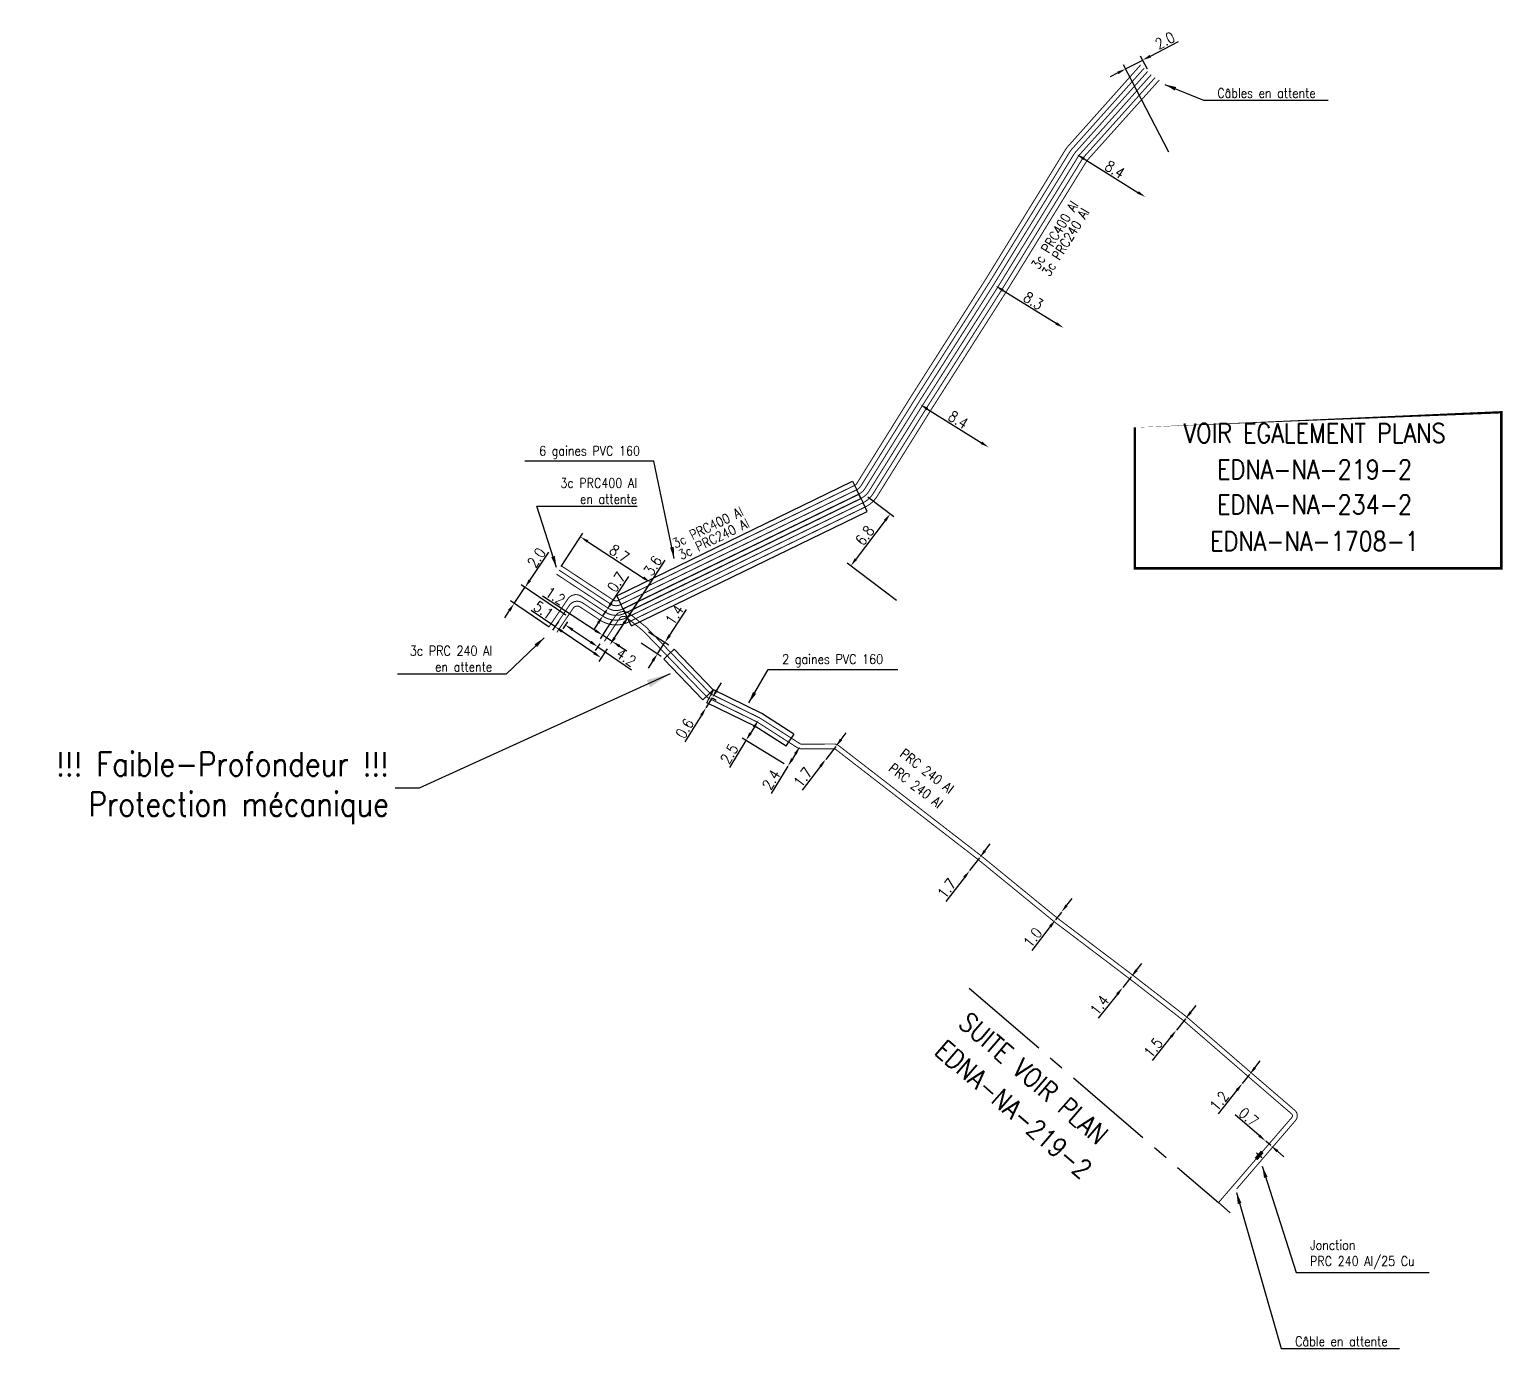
# Model space of a CAD drawing. Header units: millimetres. Extents: x 184513 to 185000, y 128010 to 129000.
# Drawn here: x 184676.5 to 184829.7, y 128564.2 to 128701.4 of the extents above; entities that cross this region are included whole.
import ezdxf
from ezdxf.enums import TextEntityAlignment as Align

# ---------------------------------------------------------------- set-up
doc = ezdxf.new("R2010")
doc.units = ezdxf.units.MM
doc.header["$PDMODE"] = 34
doc.linetypes.add('CENTER2', pattern=[28.575000000000003, 19.05, -3.175, 3.175, -3.175])
doc.layers.get('0').update_dxf_attribs({"linetype": 'CONTINUOUS'})
doc.layers.get('DEFPOINTS').update_dxf_attribs({"linetype": 'CONTINUOUS'})
for name, color, linetype in [('M_120', 5, 'M_ST_13'), ('M_300', 7, 'CONTINUOUS'), ('M_400', 7, 'CONTINUOUS'), ('M_420', 7, 'CONTINUOUS'), ('M_930', 7, 'CONTINUOUS')]:
    doc.layers.add(name, color=color, linetype=linetype)
doc.styles.get("Standard").update_dxf_attribs({"font": 'romans.shx', "width": 0.85})
doc.linetypes.add('M_ST_13', pattern='A,5,-0.3,["oo",Standard,S=1.5,R=0,X=0,Y=-0.5],-3', length=8.3)
doc.dimstyles.get("Standard").update_dxf_attribs({"dimtxt": 1.5, "dimasz": 1.2, "dimexe": 0.625, "dimexo": 0.625, "dimgap": 0.25, "dimtad": 1, "dimdec": 1, "dimzin": 0, "dimdsep": 46, "dimtxsty": 'Standard', "dimcen": -0.5, "dimadec": 0, "dimazin": 0, "dimtfac": 1, "dimtdec": 1, "dimtmove": 0, "dimatfit": 3, "dimfxl": 0, "dimtolj": 1, "dimtzin": 0, "dimarcsym": 0})

# ---------------------------------------------------------------- blocks, each defined once
blk = doc.blocks.new('*D94')
at = {"layer": 'DEFPOINTS', "color": 0, "linetype": 'Continuous', "transparency": 16777216}
for p in [(184805.1187001866, 128585.776151054), (184805.1187001866, 128585.776151054), (184805.6493126872, 128585.3195873955)]:
    blk.add_point(p, dxfattribs=at)
at = {"layer": 'M_120', "color": 0, "linetype": 'Continuous', "lineweight": -2, "transparency": 16777216}
for p, q in [((184804.4364841145, 128586.3631614722), (184801.9512684233, 128588.5015565667)), ((184805.6493126872, 128585.3195873955), (184805.1187001866, 128585.776151054)), ((184806.3315287592, 128584.7325769774), (184807.0137448313, 128584.1455665593))]:
    blk.add_line(p, q, dxfattribs=at)
at = {"layer": 'M_120', "color": 0, "linetype": 'Continuous', "transparency": 16777216}
for points in [[(184804.5343191842, 128586.4768641508), (184804.3386490449, 128586.2494587935), (184805.1187001866, 128585.776151054)], [(184806.4293638289, 128584.846279656), (184806.2336936896, 128584.6188742987), (184805.6493126872, 128585.3195873955)]]:
    blk.add_solid(points, dxfattribs=at)
at = {"layer": 'M_120', "color": 0, "linetype": 'Continuous', "transparency": 16777216, "insert": (184803.3419435813, 128588.2943776219), "char_height": 1.125, "attachment_point": 5, "rotation": 319.2897668463485}
blk.add_mtext('\\A1;0.7', dxfattribs=at)
blk = doc.blocks.new('*D95')
at = {"layer": 'DEFPOINTS', "color": 0, "linetype": 'Continuous', "transparency": 16777216}
for p in [(184802.6847, 128591.7702), (184802.6847, 128591.7702), (184803.4329693654, 128592.7083326969)]:
    blk.add_point(p, dxfattribs=at)
at = {"layer": 'M_120', "color": 0, "linetype": 'Continuous', "lineweight": -2, "transparency": 16777216}
for p, q in [((184803.9941713893, 128593.4119322196), (184804.5553734133, 128594.1155317422)), ((184803.4329693653, 128592.7083326969), (184802.6847, 128591.7702)), ((184802.123497976, 128591.0666004774), (184800.1643016243, 128588.6102842868))]:
    blk.add_line(p, q, dxfattribs=at)
at = {"layer": 'M_120', "color": 0, "linetype": 'Continuous', "transparency": 16777216}
for points in [[(184803.8769048022, 128593.5054658903), (184804.1114379764, 128593.3183985489), (184803.4329693653, 128592.7083326969)], [(184802.0062313889, 128591.1601341481), (184802.2407645631, 128590.9730668067), (184802.6847, 128591.7702)]]:
    blk.add_solid(points, dxfattribs=at)
at = {"layer": 'M_120', "color": 0, "linetype": 'Continuous', "transparency": 16777216, "insert": (184800.2769658526, 128589.9543109741), "char_height": 1.125, "attachment_point": 5, "rotation": 51.42358775063125}
blk.add_mtext('\\A1;1.2', dxfattribs=at)
blk = doc.blocks.new('*D96')
at = {"layer": 'DEFPOINTS', "color": 0, "linetype": 'Continuous', "transparency": 16777216}
for p in [(184796.7599367067, 128598.4867658711), (184795.8246, 128597.3141), (184795.8246, 128597.3141)]:
    blk.add_point(p, dxfattribs=at)
at = {"layer": 'M_120', "color": 0, "linetype": 'Continuous', "lineweight": -2, "transparency": 16777216}
for p, q in [((184797.3211387307, 128599.1903653937), (184797.8823407547, 128599.8939649164)), ((184796.7599367067, 128598.4867658711), (184795.8246, 128597.3141)), ((184795.263397976, 128596.6105004774), (184793.3042016242, 128594.1541842868))]:
    blk.add_line(p, q, dxfattribs=at)
at = {"layer": 'M_120', "color": 0, "linetype": 'Continuous', "transparency": 16777216}
for points in [[(184797.2038721436, 128599.2838990644), (184797.4384053178, 128599.0968317231), (184796.7599367067, 128598.4867658711)], [(184795.1461313889, 128596.7040341481), (184795.3806645631, 128596.5169668068), (184795.8246, 128597.3141)]]:
    blk.add_solid(points, dxfattribs=at)
at = {"layer": 'M_120', "color": 0, "linetype": 'Continuous', "transparency": 16777216, "insert": (184793.4168658526, 128595.4982109741), "char_height": 1.125, "attachment_point": 5, "rotation": 51.42358774955007}
blk.add_mtext('\\A1;1.5', dxfattribs=at)
blk = doc.blocks.new('*D97')
at = {"layer": 'DEFPOINTS', "color": 0, "linetype": 'Continuous', "transparency": 16777216}
for p in [(184791.1218638131, 128602.8557017959), (184790.2489, 128601.7612), (184790.2489, 128601.7612)]:
    blk.add_point(p, dxfattribs=at)
at = {"layer": 'M_120', "color": 0, "linetype": 'Continuous', "lineweight": -2, "transparency": 16777216}
for p, q in [((184791.6830548358, 128603.5593100932), (184792.2442458584, 128604.2629183905)), ((184791.1218638131, 128602.8557017959), (184790.2489, 128601.7612)), ((184789.6877089773, 128601.0575917027), (184787.7001574386, 128598.5656456496))]:
    blk.add_line(p, q, dxfattribs=at)
at = {"layer": 'M_120', "color": 0, "linetype": 'Continuous', "transparency": 16777216}
for points in [[(184791.5657867862, 128603.6528419303), (184791.8003228853, 128603.465778256), (184791.1218638131, 128602.8557017959)], [(184789.5704409278, 128601.1511235398), (184789.8049770269, 128600.9640598656), (184790.2489, 128601.7612)]]:
    blk.add_solid(points, dxfattribs=at)
at = {"layer": 'M_120', "color": 0, "linetype": 'Continuous', "transparency": 16777216, "insert": (184787.8269974489, 128599.9274737131), "char_height": 1.125, "attachment_point": 5, "rotation": 51.42448360826458}
blk.add_mtext('\\A1;1.4', dxfattribs=at)
blk = doc.blocks.new('*D98')
at = {"layer": 'DEFPOINTS', "color": 0, "linetype": 'Continuous', "transparency": 16777216}
for p in [(184783.2620023589, 128608.80701326), (184783.8728, 128609.5988), (184783.8728, 128609.5988)]:
    blk.add_point(p, dxfattribs=at)
at = {"layer": 'M_120', "color": 0, "linetype": 'Continuous', "lineweight": -2, "transparency": 16777216}
for p, q in [((184784.422517877, 128610.311408066), (184784.972235754, 128611.024016132)), ((184783.8728, 128609.5988), (184783.2620023589, 128608.8070132601)), ((184782.7122844819, 128608.0944051941), (184780.7931801078, 128605.6066395351))]:
    blk.add_line(p, q, dxfattribs=at)
at = {"layer": 'M_120', "color": 0, "linetype": 'Continuous', "transparency": 16777216}
for points in [[(184784.303749866, 128610.4030277121), (184784.541285888, 128610.2197884198), (184783.8728, 128609.5988)], [(184782.5935164709, 128608.1860248402), (184782.8310524929, 128608.0027855479), (184783.2620023589, 128608.8070132601)]]:
    blk.add_solid(points, dxfattribs=at)
at = {"layer": 'M_120', "color": 0, "linetype": 'Continuous', "transparency": 16777216, "insert": (184780.8840333014, 128606.9523165624), "char_height": 1.125, "attachment_point": 5, "rotation": 52.352800018398746}
blk.add_mtext('\\A1;1.0', dxfattribs=at)
blk = doc.blocks.new('*D99')
at = {"layer": 'DEFPOINTS', "color": 0, "linetype": 'Continuous', "transparency": 16777216}
for p in [(184775.3643848393, 128615.2601061593), (184774.3260295301, 128613.9140681762), (184774.3260295301, 128613.9140681762)]:
    blk.add_point(p, dxfattribs=at)
at = {"layer": 'M_120', "color": 0, "linetype": 'Continuous', "lineweight": -2, "transparency": 16777216}
for p, q in [((184775.9141023559, 128615.9727145033), (184776.4638198726, 128616.6853228473)), ((184775.3643848393, 128615.2601061593), (184774.3260295301, 128613.9140681762)), ((184773.7763120135, 128613.2014598322), (184771.8572088975, 128610.7136932027))]:
    blk.add_line(p, q, dxfattribs=at)
at = {"layer": 'M_120', "color": 0, "linetype": 'Continuous', "transparency": 16777216}
for points in [[(184775.7953342986, 128616.0643340894), (184776.0328704133, 128615.8810949172), (184775.3643848393, 128615.2601061593)], [(184773.6575439562, 128613.2930794183), (184773.8950800709, 128613.1098402461), (184774.3260295301, 128613.9140681762)]]:
    blk.add_solid(points, dxfattribs=at)
at = {"layer": 'M_120', "color": 0, "linetype": 'Continuous', "transparency": 16777216, "insert": (184771.9480614105, 128612.0593702759), "char_height": 1.125, "attachment_point": 5, "rotation": 52.35282899384821}
blk.add_mtext('\\A1;1.7', dxfattribs=at)
blk = doc.blocks.new('*D100')
at = {"layer": 'DEFPOINTS', "color": 0, "linetype": 'Continuous', "transparency": 16777216}
for p in [(184760.4015553091, 128626.8330379831), (184759.3632, 128625.487), (184759.3632, 128625.487)]:
    blk.add_point(p, dxfattribs=at)
at = {"layer": 'M_120', "color": 0, "linetype": 'Continuous', "lineweight": -2, "transparency": 16777216}
for p, q in [((184760.4015553092, 128626.8330379831), (184759.3632, 128625.487)), ((184760.9512728258, 128627.5456463271), (184761.5009903424, 128628.258254671)), ((184758.8134824834, 128624.774391656), (184756.8943793674, 128622.2866250266))]:
    blk.add_line(p, q, dxfattribs=at)
at = {"layer": 'M_120', "color": 0, "linetype": 'Continuous', "transparency": 16777216}
for points in [[(184760.8325047684, 128627.6372659132), (184761.0700408831, 128627.454026741), (184760.4015553092, 128626.8330379831)], [(184758.6947144261, 128624.8660112421), (184758.9322505408, 128624.6827720699), (184759.3632, 128625.487)]]:
    blk.add_solid(points, dxfattribs=at)
at = {"layer": 'M_120', "color": 0, "linetype": 'Continuous', "transparency": 16777216, "insert": (184756.9852318804, 128623.6323020998), "char_height": 1.125, "attachment_point": 5, "rotation": 52.35282899420328}
blk.add_mtext('\\A1;1.7', dxfattribs=at)
blk = doc.blocks.new('*D101')
at = {"layer": 'DEFPOINTS', "color": 0, "linetype": 'Continuous', "transparency": 16777216}
for p in [(184756.6762892652, 128626.8229471758), (184755.4228, 128624.7763), (184755.4228000001, 128624.7763)]:
    blk.add_point(p, dxfattribs=at)
at = {"layer": 'M_120', "color": 0, "linetype": 'Continuous', "lineweight": -2, "transparency": 16777216}
for p, q in [((184756.2062307908, 128626.0554544848), (184755.8928584745, 128625.5437926909)), ((184755.4228000001, 128624.7763), (184753.6866614084, 128621.9416022933))]:
    blk.add_line(p, q, dxfattribs=at)
at = {"layer": 'M_120', "color": 0, "linetype": 'Continuous', "transparency": 16777216}
for points in [[(184756.0783153423, 128626.1337975639), (184756.3341462392, 128625.9771114058), (184756.6762892652, 128626.8229471757)], [(184755.764943026, 128625.62213577), (184756.020773923, 128625.4654496118), (184755.4228000001, 128624.7763)]]:
    blk.add_solid(points, dxfattribs=at)
at = {"layer": 'M_120', "color": 0, "linetype": 'Continuous', "transparency": 16777216, "insert": (184753.6801242246, 128623.3669201966), "char_height": 1.125, "attachment_point": 5, "rotation": 58.514202639272085}
blk.add_mtext('\\A1;2.4', dxfattribs=at)
blk = doc.blocks.new('*D102')
at = {"layer": 'DEFPOINTS', "color": 0, "linetype": 'Continuous', "transparency": 16777216}
for p in [(184752.3686730929, 128629.5784541806), (184751.0629551088, 128627.4465300397), (184755.4228000002, 128624.7763000003)]:
    blk.add_point(p, dxfattribs=at)
at = {"layer": 'M_120', "color": 0, "linetype": 'Continuous', "lineweight": -2, "transparency": 16777216}
for p, q in [((184751.8986146185, 128628.8109614897), (184751.5330135832, 128628.2140227306)), ((184751.0629551088, 128627.4465300397), (184749.3505992374, 128624.6506638079)), ((184755.0230642236, 128625.0211221224), (184750.6632193322, 128627.6913521618))]:
    blk.add_line(p, q, dxfattribs=at)
at = {"layer": 'M_120', "color": 0, "linetype": 'Continuous', "transparency": 16777216}
for points in [[(184751.77069917, 128628.8893045687), (184752.026530067, 128628.7326184106), (184752.3686730929, 128629.5784541806)], [(184751.4050981347, 128628.2923658096), (184751.6609290317, 128628.1356796515), (184751.0629551088, 128627.4465300397)]]:
    blk.add_solid(points, dxfattribs=at)
at = {"layer": 'M_120', "color": 0, "linetype": 'Continuous', "transparency": 16777216, "insert": (184749.3321706933, 128626.0565659734), "char_height": 1.125, "attachment_point": 5, "rotation": 58.51420264097286}
blk.add_mtext('\\A1;2.5', dxfattribs=at)
blk = doc.blocks.new('*D103')
at = {"layer": 'DEFPOINTS', "color": 0, "linetype": 'Continuous', "transparency": 16777216}
for p in [(184747.2202648781, 128632.1076978506), (184746.905, 128630.8472), (184746.905, 128630.8472)]:
    blk.add_point(p, dxfattribs=at)
at = {"layer": 'M_120', "color": 0, "linetype": 'Continuous', "lineweight": -2, "transparency": 16777216}
for p, q in [((184748.0284581194, 128632.6663780783), (184748.5013554374, 128633.4321248554)), ((184747.5555608014, 128631.9006313012), (184746.905, 128630.8472)), ((184747.6190913245, 128631.8613971642), (184747.9543872479, 128631.6543306147)), ((184746.4321026821, 128630.0814532229), (184744.7094053095, 128627.2919471063))]:
    blk.add_line(p, q, dxfattribs=at)
at = {"layer": 'M_120', "color": 0, "linetype": 'Continuous', "transparency": 16777216}
for points in [[(184747.9008336565, 128632.745194298), (184748.1560825823, 128632.5875618586), (184747.5555608014, 128631.9006313012)], [(184746.3044782192, 128630.1602694426), (184746.5597271449, 128630.0026370033), (184746.905, 128630.8472)]]:
    blk.add_solid(points, dxfattribs=at)
at = {"layer": 'M_120', "color": 0, "linetype": 'Continuous', "transparency": 16777216, "insert": (184744.6961830225, 128628.6979078743), "char_height": 1.125, "attachment_point": 5, "rotation": 58.30203282421232}
blk.add_mtext('\\A1;0.6', dxfattribs=at)
blk = doc.blocks.new('*D104')
at = {"layer": 'DEFPOINTS', "color": 0, "linetype": 'Continuous', "transparency": 16777216}
for p in [(184739.7757, 128637.853), (184740.5456102623, 128639.0222896084), (184741.8690723286, 128636.4746341725)]:
    blk.add_point(p, dxfattribs=at)
at = {"layer": 'M_120', "color": 0, "linetype": 'Continuous', "lineweight": -2, "transparency": 16777216}
for p, q in [((184743.1339249023, 128638.3956099576), (184744.8868455887, 128641.0578318337)), ((184740.167203217, 128637.5952175461), (184742.2605755457, 128636.2168517186)), ((184740.9371134793, 128638.7645071545), (184743.0304858079, 128637.386141327)), ((184741.8690723286, 128636.4746341725), (184742.6389825909, 128637.6439237809)), ((184741.3741300171, 128635.7229479957), (184740.8791877057, 128634.971261819))]:
    blk.add_line(p, q, dxfattribs=at)
at = {"layer": 'M_120', "color": 0, "linetype": 'Continuous', "transparency": 16777216}
for points in [[(184743.0086438729, 128638.4781003429), (184743.2592059318, 128638.3131195724), (184742.6389825909, 128637.6439237809)], [(184741.2488489877, 128635.805438381), (184741.4994110466, 128635.6404576105), (184741.8690723286, 128636.4746341725)]]:
    blk.add_solid(points, dxfattribs=at)
at = {"layer": 'M_120', "color": 0, "linetype": 'Continuous', "transparency": 16777216, "insert": (184743.6314512539, 128640.5150159103), "char_height": 1.125, "attachment_point": 5, "rotation": 56.637384337094}
blk.add_mtext('\\A1;1.4', dxfattribs=at)
blk = doc.blocks.new('*D105')
at = {"layer": 'DEFPOINTS', "color": 0, "linetype": 'Continuous', "transparency": 16777216}
for p in [(184738.8646710548, 128640.3840700579), (184736.904163969, 128637.3647304004), (184736.904163969, 128637.3647304005)]:
    blk.add_point(p, dxfattribs=at)
at = {"layer": 'M_120', "color": 0, "linetype": 'Continuous', "lineweight": -2, "transparency": 16777216}
for p, q in [((184738.8646710547, 128640.3840700579), (184742.6515645214, 128646.2161926274)), ((184737.3942907404, 128638.1195653148), (184738.3745442833, 128639.6292351436))]:
    blk.add_line(p, q, dxfattribs=at)
at = {"layer": 'M_120', "color": 0, "linetype": 'Continuous', "transparency": 16777216}
for points in [[(184738.2487384643, 128639.7109229388), (184738.5003501023, 128639.5475473484), (184738.8646710547, 128640.3840700579)], [(184737.2684849214, 128638.2012531101), (184737.5200965595, 128638.0378775196), (184736.904163969, 128637.3647304005)]]:
    blk.add_solid(points, dxfattribs=at)
at = {"layer": 'M_120', "color": 0, "linetype": 'Continuous', "transparency": 16777216, "insert": (184741.3748679067, 128645.627171181), "char_height": 1.125, "attachment_point": 5, "rotation": 57.00367085076152}
blk.add_mtext('\\A1;3.6', dxfattribs=at)
blk = doc.blocks.new('*D106')
at = {"layer": 'DEFPOINTS', "color": 0, "linetype": 'Continuous', "transparency": 16777216}
for p in [(184732.2908045712, 128639.4631642452), (184732.7663479755, 128640.1656799662), (184736.1330728808, 128637.9016404192)]:
    blk.add_point(p, dxfattribs=at)
at = {"layer": 'M_120', "color": 0, "linetype": 'Continuous', "lineweight": -2, "transparency": 16777216}
for p, q in [((184732.5035846294, 128639.7775021893), (184732.0280412251, 128639.0749864683)), ((184733.0361059027, 128638.9586586208), (184734.9052896593, 128637.6933801644)), ((184735.8703095347, 128637.5134626423), (184735.3878276449, 128636.8006967631)), ((184735.650590991, 128637.1888745399), (184739.1727094952, 128634.8046998175))]:
    blk.add_line(p, q, dxfattribs=at)
at = {"layer": 'M_120', "color": 0, "linetype": 'Continuous', "transparency": 16777216}
for points in [[(184733.1201901735, 128639.0828755094), (184732.952021632, 128638.8344417322), (184732.2908045712, 128639.4631642452)], [(184734.9893739301, 128637.817597053), (184734.8212053886, 128637.5691632758), (184735.650590991, 128637.1888745399)]]:
    blk.add_solid(points, dxfattribs=at)
at = {"layer": 'M_120', "color": 0, "linetype": 'Continuous', "transparency": 16777216, "insert": (184738.608268375, 128636.0924524071), "char_height": 1.125, "attachment_point": 5, "rotation": 325.90534079313517}
blk.add_mtext('\\A1;4.2', dxfattribs=at)
blk = doc.blocks.new('M_300_04')
at = {"color": 0, "linetype": 'Continuous'}
blk.add_line((0, 0.375), (0, -0.375), dxfattribs=at)
blk.add_solid([(-0.5, 0.1875), (-0.5, -0.1875), (0.5, 0.1875), (0.5, -0.1875)], dxfattribs=at)
at = {"color": 0, "linetype": 'Continuous', "width": 0.75, "flags": 3}
for tag, p in [('DEF_LEG', (0, -5)), ('DEF_COUP', (0.02301716084710392, -7.004605289402619)), ('DEF_TYPE', (0, -9))]:
    blk.add_attdef(tag, text='', height=1.2, dxfattribs=at).set_placement(p, align=Align.MIDDLE)
blk = doc.blocks.new('*D107')
at = {"layer": 'DEFPOINTS', "color": 0, "linetype": 'Continuous', "transparency": 16777216}
for p in [(184736.5761336488, 128641.0077764936), (184736.1911785176, 128640.4231316895), (184736.1911785174, 128640.4231316897)]:
    blk.add_point(p, dxfattribs=at)
at = {"layer": 'M_120', "color": 0, "linetype": 'Continuous', "lineweight": -2, "transparency": 16777216}
for p, q in [((184737.07107596, 128641.7594626705), (184738.8740800947, 128644.4977480286)), ((184735.7996753006, 128640.6809141434), (184735.7996753003, 128640.6809141436)), ((184736.1846304318, 128641.2655589475), (184736.1846304315, 128641.2655589477)), ((184736.1911785174, 128640.4231316897), (184736.5761336485, 128641.0077764938)), ((184735.6962362059, 128639.6714455129), (184735.2012938944, 128638.9197593362))]:
    blk.add_line(p, q, dxfattribs=at)
at = {"layer": 'M_120', "color": 0, "linetype": 'Continuous', "transparency": 16777216}
for points in [[(184736.9457949306, 128641.8419530558), (184737.1963569894, 128641.6769722853), (184736.5761336485, 128641.0077764938)], [(184735.5709551764, 128639.7539358982), (184735.8215172353, 128639.5889551277), (184736.1911785174, 128640.4231316897)]]:
    blk.add_solid(points, dxfattribs=at)
at = {"layer": 'M_120', "color": 0, "linetype": 'Continuous', "transparency": 16777216, "insert": (184737.5936440358, 128643.9169003642), "char_height": 1.125, "attachment_point": 5, "rotation": 56.637384333137675}
blk.add_mtext('\\A1;0.7', dxfattribs=at)
blk = doc.blocks.new('*D108')
at = {"layer": 'DEFPOINTS', "color": 0, "linetype": 'Continuous', "transparency": 16777216}
for p in [(184763.3766293862, 128653.0778780677), (184761.9687667735, 128645.6098407486), (184767.1078, 128641.7098)]:
    blk.add_point(p, dxfattribs=at)
at = {"layer": 'M_120', "color": 0, "linetype": 'Continuous', "lineweight": -2, "transparency": 16777216}
for p, q in [((184763.7500272, 128652.7945044008), (184766.452971915, 128650.7432247019)), ((184765.5354966607, 128650.3096745661), (184762.5128442139, 128646.3267645513)), ((184766.7344021861, 128641.9931736669), (184761.5953689596, 128645.8932144155))]:
    blk.add_line(p, q, dxfattribs=at)
at = {"layer": 'M_120', "color": 0, "linetype": 'Continuous', "transparency": 16777216}
for points in [[(184765.4160093602, 128650.4003541395), (184765.6549839611, 128650.2189949927), (184766.0795741011, 128651.0265983688)], [(184762.3933569135, 128646.4174441247), (184762.6323315144, 128646.2360849779), (184761.9687667735, 128645.6098407486)]]:
    blk.add_solid(points, dxfattribs=at)
at = {"layer": 'M_120', "color": 0, "linetype": 'Continuous', "transparency": 16777216, "insert": (184763.426733935, 128648.7716174257), "char_height": 1.125, "attachment_point": 5, "rotation": 52.80493619103666}
blk.add_mtext('\\A1;6.8', dxfattribs=at)
blk = doc.blocks.new('*D109')
at = {"layer": 'DEFPOINTS', "color": 0, "linetype": 'Continuous', "transparency": 16777216}
for p in [(184769.1799766943, 128662.38574164), (184776.308, 128657.9415), (184776.308, 128657.9415)]:
    blk.add_point(p, dxfattribs=at)
at = {"layer": 'M_120', "color": 0, "linetype": 'Continuous', "lineweight": -2, "transparency": 16777216}
blk.add_line((184769.9436934771, 128661.9095728929), (184775.5442832173, 128658.4176687472), dxfattribs=at)
at = {"layer": 'M_120', "color": 0, "linetype": 'Continuous', "transparency": 16777216}
for points in [[(184770.023054935, 128662.0368590233), (184769.8643320193, 128661.7822867624), (184769.1799766944, 128662.38574164)], [(184775.6236446751, 128658.5449548776), (184775.4649217594, 128658.2903826167), (184776.308, 128657.9415)]]:
    blk.add_solid(points, dxfattribs=at)
at = {"layer": 'M_120', "color": 0, "linetype": 'Continuous', "transparency": 16777216, "insert": (184773.1407956365, 128660.8000514723), "char_height": 1.125, "attachment_point": 5, "rotation": 328.05692884997916}
blk.add_mtext('\\A1;8.4', dxfattribs=at)
blk = doc.blocks.new('*D110')
at = {"layer": 'DEFPOINTS', "color": 0, "linetype": 'Continuous', "transparency": 16777216}
for p in [(184777.0366251372, 128674.7266610915), (184784.0953, 128670.3603), (184784.0953, 128670.3603)]:
    blk.add_point(p, dxfattribs=at)
at = {"layer": 'M_120', "color": 0, "linetype": 'Continuous', "lineweight": -2, "transparency": 16777216}
blk.add_line((184777.8020236163, 128674.2532002502), (184783.3299015209, 128670.8337608412), dxfattribs=at)
at = {"layer": 'M_120', "color": 0, "linetype": 'Continuous', "transparency": 16777216}
for points in [[(184777.8809337565, 128674.3807666634), (184777.7231134761, 128674.125633837), (184777.0366251372, 128674.7266610915)], [(184783.4088116611, 128670.9613272544), (184783.2509913807, 128670.706194428), (184784.0953, 128670.3603)]]:
    blk.add_solid(points, dxfattribs=at)
at = {"layer": 'M_120', "color": 0, "linetype": 'Continuous', "transparency": 16777216, "insert": (184780.9605132696, 128673.1813126116), "char_height": 1.125, "attachment_point": 5, "rotation": 328.25985850580565}
blk.add_mtext('\\A1;8.3', dxfattribs=at)
blk = doc.blocks.new('*D111')
at = {"layer": 'DEFPOINTS', "color": 0, "linetype": 'Continuous', "transparency": 16777216}
for p in [(184785.4588738999, 128688.4060248481), (184792.5977837175, 128683.9792916716), (184792.5977837176, 128683.9792916717)]:
    blk.add_point(p, dxfattribs=at)
at = {"layer": 'M_120', "color": 0, "linetype": 'Continuous', "lineweight": -2, "transparency": 16777216}
blk.add_line((184786.2237570947, 128687.9317320079), (184791.8329005228, 128684.453584512), dxfattribs=at)
at = {"layer": 'M_120', "color": 0, "linetype": 'Continuous', "transparency": 16777216}
for points in [[(184786.3028059014, 128688.0592125403), (184786.144708288, 128687.8042514754), (184785.4588738999, 128688.4060248482)], [(184791.9119493295, 128684.5810650445), (184791.7538517161, 128684.3261039795), (184792.5977837176, 128683.9792916717)]]:
    blk.add_solid(points, dxfattribs=at)
at = {"layer": 'M_120', "color": 0, "linetype": 'Continuous', "transparency": 16777216, "insert": (184789.4235728424, 128686.8300609222), "char_height": 1.125, "attachment_point": 5, "rotation": 328.197556208281}
blk.add_mtext('\\A1;8.4', dxfattribs=at)
blk = doc.blocks.new('*D112')
at = {"layer": 'DEFPOINTS', "color": 0, "linetype": 'Continuous', "transparency": 16777216}
for p in [(184731.8263726055, 128640.2206719461), (184736.0060199052, 128636.0379107866), (184736.9041645654, 128637.3647312995)]:
    blk.add_point(p, dxfattribs=at)
at = {"layer": 'M_120', "color": 0, "linetype": 'Continuous', "lineweight": -2, "transparency": 16777216}
for p, q in [((184731.1980688426, 128639.292484809), (184728.709294753, 128640.9771732334)), ((184731.5636092594, 128639.8324941692), (184730.9353054966, 128638.9043070322)), ((184735.2607185735, 128636.542416411), (184731.9433701743, 128638.7879791846)), ((184736.6414012194, 128636.9765535226), (184735.7432565591, 128635.6497330097))]:
    blk.add_line(p, q, dxfattribs=at)
at = {"layer": 'M_120', "color": 0, "linetype": 'Continuous', "transparency": 16777216}
for points in [[(184732.027454445, 128638.9121960733), (184731.8592859035, 128638.6637622961), (184731.1980688426, 128639.292484809)], [(184735.3448028442, 128636.6666332996), (184735.1766343028, 128636.4181995224), (184736.0060199052, 128636.0379107866)]]:
    blk.add_solid(points, dxfattribs=at)
at = {"layer": 'M_120', "color": 0, "linetype": 'Continuous', "transparency": 16777216, "insert": (184730.0014524856, 128641.0081662765), "char_height": 1.125, "attachment_point": 5, "rotation": 325.90534079805684}
blk.add_mtext('\\A1;5.1', dxfattribs=at)
blk = doc.blocks.new('*D113')
at = {"layer": 'DEFPOINTS', "color": 0, "linetype": 'Continuous', "transparency": 16777216}
for p in [(184728.0753801652, 128643.3560131972), (184732.7209411765, 128640.2113634309), (184730.9820277739, 128638.973329405)]:
    blk.add_point(p, dxfattribs=at)
at = {"layer": 'M_120', "color": 0, "linetype": 'Continuous', "lineweight": -2, "transparency": 16777216}
for p, q in [((184728.5798857896, 128644.1013145289), (184730.5599664747, 128647.0264687792)), ((184726.9542565556, 128641.6997880157), (184728.0753801652, 128643.3560131972)), ((184732.3327633996, 128640.4741267769), (184727.6872023884, 128643.6187765432)), ((184726.4497509312, 128640.954486684), (184725.9452453069, 128640.2091853524)), ((184730.593849997, 128639.2360927511), (184726.5660787786, 128641.9625513617))]:
    blk.add_line(p, q, dxfattribs=at)
at = {"layer": 'M_120', "color": 0, "linetype": 'Continuous', "transparency": 16777216}
for points in [[(184728.455668901, 128644.1853987996), (184728.7041026782, 128644.0172302581), (184728.0753801652, 128643.3560131972)], [(184726.3255340426, 128641.0385709548), (184726.5739678198, 128640.8704024133), (184726.9542565556, 128641.6997880157)]]:
    blk.add_solid(points, dxfattribs=at)
at = {"layer": 'M_120', "color": 0, "linetype": 'Continuous', "transparency": 16777216, "insert": (184729.2722138852, 128646.4620276589), "char_height": 1.125, "attachment_point": 5, "rotation": 55.90534080140058}
blk.add_mtext('\\A1;2.0', dxfattribs=at)
blk = doc.blocks.new('*D114')
at = {"layer": 'DEFPOINTS', "color": 0, "linetype": 'Continuous', "transparency": 16777216}
for p in [(184790.5485735907, 128697.2935968314), (184793.0253578752, 128696.8558853125), (184795.2454, 128688.2152)]:
    blk.add_point(p, dxfattribs=at)
at = {"layer": 'M_120', "color": 0, "linetype": 'Continuous', "lineweight": -2, "transparency": 16777216}
for p, q in [((184793.1231066245, 128698.6255649056), (184796.0350471078, 128700.1320951023)), ((184795.0300055683, 128688.63153136), (184790.333179159, 128697.7099281913)), ((184790.5485735907, 128697.2935968314), (184792.3237504134, 128698.2120075967)), ((184792.8099634435, 128697.2722166725), (184792.1083559816, 128698.6283389567)), ((184789.7492173796, 128696.8800395225), (184788.9498611685, 128696.4664822136))]:
    blk.add_line(p, q, dxfattribs=at)
at = {"layer": 'M_120', "color": 0, "linetype": 'Continuous', "transparency": 16777216}
for points in [[(184789.6802911615, 128697.0132655576), (184789.8181435978, 128696.7468134873), (184790.5485735907, 128697.2935968314)], [(184793.0541804064, 128698.7587909408), (184793.1920328427, 128698.4923388704), (184792.3237504134, 128698.2120075967)]]:
    blk.add_solid(points, dxfattribs=at)
at = {"layer": 'M_120', "color": 0, "linetype": 'Continuous', "transparency": 16777216, "insert": (184794.634123881, 128700.2517388343), "char_height": 1.125, "attachment_point": 5, "rotation": 27.3553720048793}
blk.add_mtext('\\A1;2.0', dxfattribs=at)
blk = doc.blocks.new('*D115')
at = {"layer": 'DEFPOINTS', "color": 0, "linetype": 'Continuous', "transparency": 16777216}
for p in [(184737.4496834595, 128640.4163824165), (184737.1535265863, 128637.7487690408), (184736.9041639607, 128637.3647304061)]:
    blk.add_point(p, dxfattribs=at)
at = {"layer": 'M_120', "color": 0, "linetype": 'Continuous', "lineweight": -2, "transparency": 16777216}
for p, q in [((184735.3885928523, 128638.8947696516), (184729.8913085189, 128642.4642471243)), ((184737.1944090994, 128640.0232392319), (184735.8881534065, 128638.0114996956)), ((184737.1535265863, 128637.7487690408), (184736.1434277667, 128638.4046428801)), ((184737.1594383208, 128637.7578735906), (184737.4088009464, 128638.1419122253)), ((184737.9083615006, 128637.2586422693), (184738.6631964149, 128636.7685154978))]:
    blk.add_line(p, q, dxfattribs=at)
at = {"layer": 'M_120', "color": 0, "linetype": 'Continuous', "transparency": 16777216}
for points in [[(184735.4702806476, 128639.0205754706), (184735.3069050571, 128638.7689638326), (184736.1434277667, 128638.4046428801)], [(184737.9900492959, 128637.3844480883), (184737.8266737054, 128637.1328364503), (184737.1535265863, 128637.7487690408)]]:
    blk.add_solid(points, dxfattribs=at)
at = {"layer": 'M_120', "color": 0, "linetype": 'Continuous', "transparency": 16777216, "insert": (184731.2399213393, 128642.4828058211), "char_height": 1.125, "attachment_point": 5, "rotation": 327.00367084710604}
blk.add_mtext('\\A1;1.2', dxfattribs=at)
blk = doc.blocks.new('*D116')
at = {"layer": 'DEFPOINTS', "color": 0, "linetype": 'Continuous', "transparency": 16777216}
for p in [(184731.5710525725, 128645.1345930267), (184741.141349762, 128643.890339551), (184736.9041639607, 128637.3647304061)]:
    blk.add_point(p, dxfattribs=at)
at = {"layer": 'M_120', "color": 0, "linetype": 'Continuous', "lineweight": -2, "transparency": 16777216}
for p, q in [((184731.8263269349, 128645.5277362098), (184734.0963115453, 128649.0236962709)), ((184734.5958720946, 128648.1404263121), (184740.3865148504, 128644.3804663267)), ((184737.159438323, 128637.7578735892), (184741.3966241243, 128644.2834827341))]:
    blk.add_line(p, q, dxfattribs=at)
at = {"layer": 'M_120', "color": 0, "linetype": 'Continuous', "transparency": 16777216}
for points in [[(184734.6775598906, 128648.2662321307), (184734.5141842986, 128648.0146204935), (184733.841037183, 128648.6305530878)], [(184740.4682026464, 128644.5062721453), (184740.3048270545, 128644.2546605081), (184741.141349762, 128643.890339551)]]:
    blk.add_solid(points, dxfattribs=at)
at = {"layer": 'M_120', "color": 0, "linetype": 'Continuous', "transparency": 16777216, "insert": (184737.8978241879, 128646.8906495484), "char_height": 1.125, "attachment_point": 5, "rotation": 327.0036705265815}
blk.add_mtext('\\A1;8.7', dxfattribs=at)

msp = doc.modelspace()

# ---------------------------------------------------------------- linework, layer by layer
at = {"layer": 'M_120', "const_width": 0.1}
for points in [[(184731.6208652596, 128645.1685497952), (184736.9885855698, 128641.6341816435), (184736.9977154485, 128641.6281701412, 0.2646593161259039), (184737.9849763653, 128641.5640734793), (184738.0658019763, 128641.6033784087), (184762.5955235204, 128653.5320104642, 0.1410908268792498), (184763.0067727078, 128653.9022376039), (184768.5454130018, 128662.7855433058), (184776.4009265249, 128675.1246800691), (184784.7036496812, 128688.6099110836, -0.04437958409310982), (184784.968366684, 128688.965025318), (184792.4775648557, 128697.3681575134)], [(184731.8992445734, 128645.58387503), (184737.2635535176, 128642.0517850771), (184737.272683399, 128642.0457735729, 0.2646593161300108), (184737.7663138574, 128642.013725242), (184737.8471394684, 128642.0530301714), (184762.3768610125, 128653.9816622269, 0.1410908268792786), (184762.5824856062, 128654.1667757967), (184768.1223705401, 128663.0520777497), (184775.97712745, 128675.3900260542), (184784.2550929237, 128688.8350457955, -0.04421276913229891), (184784.571422586, 128689.2596927189), (184792.1123695094, 128697.709672314)], [(184730.5679714785, 128639.2536103075), (184730.8253339965, 128639.6338094929), (184732.5480216413, 128642.1787194679, -0.4104763214558599), (184733.9260701277, 128642.4533645302), (184736.4386496743, 128640.7989747765), (184736.4477795475, 128640.7929632777, 0.2646593161116036), (184738.422301381, 128640.664769954), (184738.503126992, 128640.7040748834), (184763.0186565527, 128652.6258054766), (184763.0328485361, 128652.6327069389, 0.1410908268795308), (184763.8553469108, 128653.3731612182), (184769.3914979252, 128662.252474418), (184777.2485246747, 128674.5939880989), (184785.6012772037, 128688.1604765076, -0.04472194105091359), (184785.7614744782, 128688.3750727621), (184793.2151882698, 128696.6932064225)], [(184730.9820277739, 128638.9733294051), (184731.8263726054, 128640.2206719461), (184732.6853553815, 128641.4896389825, -0.4104763214521441), (184734.0634038679, 128641.7642840448), (184736.1636817265, 128640.381371343), (184736.1728115969, 128640.375359846, 0.2646593161166925), (184738.6409638888, 128640.2151181913), (184738.7217894998, 128640.2544231208), (184763.2373190606, 128652.176153714), (184763.251511044, 128652.1830551763, 0.1410908268787744), (184764.2796340124, 128653.1086230253), (184769.8145403869, 128661.9859399742), (184777.6723237495, 128674.3286421138), (184786.0503923556, 128687.9362487364, -0.0448641553730726), (184786.1575695254, 128688.0797356032), (184793.6157545451, 128696.3933577219)], [(184731.3556284828, 128644.7445072441), (184736.7136176221, 128641.21657821), (184736.7227474979, 128641.2105667095, 0.264659316121682), (184738.2036388731, 128641.1144217166), (184738.2844644841, 128641.1537266461), (184762.7999940449, 128653.0754572393), (184762.8141860282, 128653.0823587016, 0.1410908268795614), (184763.4310598093, 128653.637699411), (184768.9684554635, 128662.5190088619), (184776.8247255998, 128674.859334084), (184785.152376218, 128688.3850521262, -0.04454931690215775), (184785.3650531641, 128688.6701537073), (184792.842760202, 128697.0266427128)], [(184731.3960840693, 128638.6930485027), (184731.6534465873, 128639.0732476881), (184733.0994116769, 128641.2093580801, -0.4104763214477109), (184733.7884359201, 128641.3466806113), (184735.8887137787, 128639.9637679094), (184735.8978436463, 128639.9577564143, 0.2646593161217816), (184738.8596263966, 128639.7654664287), (184738.9404520077, 128639.8047713581), (184763.4559815684, 128651.7265019513), (184763.4701735518, 128651.7334034136, 0.1410908268784185), (184764.7039211139, 128652.8440848325), (184770.2375828486, 128661.7194055303), (184778.0961228244, 128674.0632961287), (184786.499709299, 128687.7123487137, -0.04490821967827151), (184786.5533566212, 128687.7841576099), (184794.0426130027, 128696.1294611901)], [(184735.9242711636, 128638.0391243958), (184737.4846814127, 128640.4089739465, -0.4142135623695617), (184738.8698241774, 128640.6942449081), (184738.9771406456, 128640.6235831579), (184740.7151313541, 128639.2066388239), (184743.2305396447, 128636.6008078955), (184747.3090001465, 128632.3757369379, 0.0868211179184656), (184747.4482738897, 128632.2742234967), (184752.4915356029, 128629.7966348457), (184755.7750594952, 128627.6962218275), (184756.6871940235, 128627.1127452637, 0.1439308999599823), (184756.8225872045, 128627.0733443772), (184760.2293238532, 128627.0825723686, -0.1667828410350088), (184760.6902077438, 128626.9258326803), (184775.5199796504, 128615.4558136649), (184783.4166038737, 128609.0035323818), (184791.2738907663, 128603.0541703181), (184796.9184462738, 128598.6802110235), (184803.5966233537, 128592.897323099), (184808.1435416061, 128588.984944925, -0.4142135623723463), (184808.2228796511, 128587.9272561832), (184803.9546679694, 128582.9667946336), (184802.091821322, 128580.8018178572)], [(184736.3418745952, 128637.764156445), (184737.9022848442, 128640.1340059957, -0.4142135623695617), (184738.5948562266, 128640.2766414765), (184738.6762334721, 128640.2230592194), (184740.3760891704, 128638.8379403928), (184742.8711792181, 128636.2531580975), (184746.9492603464, 128632.0284801509, 0.08682111791901304), (184747.2278078327, 128631.8254532687), (184752.2458105834, 128629.3602735152), (184755.5056275022, 128627.2750254348), (184756.4177620305, 128626.6915488711, 0.1439308999628659), (184756.8239415736, 128626.5733462115), (184760.2306782222, 128626.5825742029, -0.1667828410250286), (184760.3843061858, 128626.5303276401), (184775.2087900282, 128615.0643986537), (184783.1074008442, 128608.6104941383), (184790.9698368599, 128602.6572332736), (184796.6014271396, 128598.2933207187), (184803.2772070464, 128592.5130477754), (184807.8174247071, 128588.6059359961, -0.4142135623735487), (184807.8438707221, 128588.2533730821), (184804.4332679808, 128584.2896137793), (184800.2099472963, 128579.381323978)]]:
    msp.add_lwpolyline(points, format="xyb", dxfattribs=at)
at = {"layer": 'M_400', "color": 7, "linetype": 'CONTINUOUS'}
for p, q in [((184737.62847696053, 128642.50268193406), (184762.14400652132, 128654.42441252725)), ((184762.14400652132, 128654.42441252725), (184762.58133153705, 128653.52510900194)), ((184738.28446448414, 128641.15372664605), (184762.79999404485, 128653.07545723925)), ((184763.01865655274, 128652.62580547664), (184762.58133153705, 128653.52510900194)), ((184762.79999404485, 128653.07545723925), (184763.23731906054, 128652.17615371394)), ((184738.50312699194, 128640.70407488344), (184763.01865655274, 128652.62580547664)), ((184763.67464407627, 128651.27685018863), (184763.23731906054, 128652.17615371394)), ((184739.15911451555, 128639.35511959544), (184763.67464407627, 128651.27685018863)), ((184737.62847696053, 128642.50268193406), (184738.06580197625, 128641.60337840875)), ((184738.50312699194, 128640.70407488344), (184738.06580197625, 128641.60337840875)), ((184738.28446448414, 128641.15372664605), (184738.72178949986, 128640.25442312074)), ((184739.15911451555, 128639.35511959544), (184738.72178949986, 128640.25442312074)), ((184747.00720612015, 128631.37674970907), (184747.338108689, 128632.0498050485)), ((184747.66901125782, 128632.72286038793), (184747.338108689, 128632.0498050485)), ((184752.71714773955, 128630.24098225422), (184747.66901125782, 128632.72286038793)), ((184751.98048428915, 128628.93167509884), (184747.00720612015, 128631.37674970907)), ((184756.0436138052, 128628.11797901473), (184752.71714773955, 128630.24098225422)), ((184755.23663435067, 128626.85354864497), (184751.98048428915, 128628.93167509884)), ((184755.23663435067, 128626.85354864497), (184755.64012407794, 128627.48576382984)), ((184756.0436138052, 128628.11797901473), (184755.64012407794, 128627.48576382984))]:
    msp.add_line(p, q, dxfattribs=at)
at = {"layer": 'M_420', "color": 7, "linetype": 'CONTINUOUS'}
for p, q in [((184742.51143941795, 128635.90590131043), (184743.05104911822, 128636.42678649104)), ((184743.59065881846, 128636.94767167166), (184743.05104911822, 128636.42678649104)), ((184747.66873994673, 128632.72299372505), (184743.59065881846, 128636.94767167166)), ((184746.58952054623, 128631.68122336382), (184742.51143941795, 128635.90590131043)), ((184746.58952054623, 128631.68122336382), (184747.12913024647, 128632.20210854444)), ((184747.66873994673, 128632.72299372505), (184747.12913024647, 128632.20210854444))]:
    msp.add_line(p, q, dxfattribs=at)
at = {"layer": 'M_930', "const_width": 0.25}
msp.add_lwpolyline([(184791.5054571216, 128661.5816549763), (184829.6243175052, 128661.5855572247), (184829.6243175052, 128645.3522911336), (184791.5054571217, 128645.3522911336)], close=True, dxfattribs=at)
at = {"layer": 'M_930', "linetype": 'CENTER2', "ltscale": 0.5, "flags": 128}
msp.add_lwpolyline([(184774.2932470642, 128601.6812574752), (184800.2099472963, 128579.381323978), (184801.4221576259, 128578.3382818665)], dxfattribs=at)

# ---------------------------------------------------------------- block references
at = {"layer": 'M_300', "rotation": 229.0882590383441}
msp.add_blockref('M_300_04', (184804.4332679808, 128584.2896137793), dxfattribs=at)

# ---------------------------------------------------------------- texts
at = {"layer": 'M_120', "width": 0.85}
for s, rotation, p in [('3c PRC400 Al', 58.37980442349467, (184781.5223730747, 128676.3637888749)), ('3c PRC240 Al', 58.37980442349467, (184782.6368313731, 128675.6279097326)), ('3c PRC400 Al', 25.93333077135382, (184743.7257196004, 128647.4130988602)), ('3c PRC240 Al', 25.93333077135382, (184744.341333331, 128646.2172309846))]:
    msp.add_text(s, height=1, rotation=rotation, dxfattribs=at).set_placement(p)
for p in [(184769.8906971783, 128624.2582159414), (184768.7364948787, 128622.7460935482)]:
    msp.add_text('PRC 240 Al', height=1, rotation=322.2800055036604, dxfattribs=at).set_placement(p, align=Align.MIDDLE)
at = {"layer": 'M_120', "linetype": 'Continuous', "char_height": 1}
for s, insert, attachment_point in [('Câbles en attente', (184800.0817211017, 128694.7797733845), 4), ('3c PRC400 Al\\Pen attente', (184739.7391698813, 128653.3939705635), 6), ('3c PRC 240 Al\\Pen attente', (184724.6697193241, 128635.942649578), 6), ('Câble en attente', (184808.1802783462, 128564.9574639312), 4)]:
    msp.add_mtext(s, dxfattribs=dict(at, insert=insert, attachment_point=attachment_point))
at = {"layer": 'M_300', "linetype": 'Continuous', "insert": (184809.7246604124, 128573.9667987703), "char_height": 1, "attachment_point": 4}
msp.add_mtext('Jonction\\PPRC 240 Al/25 Cu', dxfattribs=at)
at = {"layer": 'M_400', "char_height": 1}
for s, insert, attachment_point in [('6 gaines PVC 160 ', (184740.0404487178, 128657.4036628726), 6), ('2 gaines PVC 160 ', (184754.8343596739, 128635.7383218565), 4)]:
    msp.add_mtext(s, dxfattribs=dict(at, insert=insert, attachment_point=attachment_point))
at = {"layer": 'M_420', "insert": (184713.9305475539, 128622.4956645324), "char_height": 2.5, "attachment_point": 6}
msp.add_mtext('!!! Faible-Profondeur !!!\\PProtection mécanique', dxfattribs=at)
at = {"layer": 'M_930', "width": 0.85}
for s, p in [('VOIR EGALEMENT PLANS', (184810.1997903512, 128658.4140670287)), ('EDNA-NA-219-2', (184810.1997903512, 128654.6376137316)), ('EDNA-NA-234-2', (184810.1997903512, 128650.9850738849)), ('EDNA-NA-1708-1', (184810.1997903512, 128647.1686711047))]:
    msp.add_text(s, height=2, dxfattribs=at).set_placement(p, align=Align.CENTER)
for s, p in [('SUITE VOIR PLAN', (184780.3270494985, 128591.5355038639)), ('EDNA-NA-219-2', (184778.238590201, 128588.3033245801))]:
    msp.add_text(s, height=2, rotation=319.289766848465, dxfattribs=at).set_placement(p, align=Align.CENTER)

# ---------------------------------------------------------------- dimensions: what is measured, and where the dimension line sits
at = {"layer": 'M_120', "linetype": 'Continuous'}
for base, p1, p2, angle, picture, middle in [((184790.5485735907, 128697.2935968314), (184793.0253578752, 128696.8558853125), (184795.2454, 128688.2152), 27.3553720048793, '*D114', (184794.9787549717, 128699.5856086584)), ((184761.9687667735, 128645.6098407486), (184763.3766293862, 128653.0778780677), (184767.1078, 128641.7098), 52.80493619103665, '*D108', (184764.0241704373, 128648.3182195587)), ((184741.141349762, 128643.890339551), (184731.5710525726, 128645.1345930268), (184736.9041639607, 128637.3647304061), 147.0036705265815, '*D116', (184737.4893852082, 128646.2616204554)), ((184728.0753801652, 128643.3560131972), (184730.9820277739, 128638.9733294051), (184732.7209411766, 128640.2113634309), 235.9053408014006, '*D113', (184729.8932983282, 128646.0416063052)), ((184736.904163969, 128637.3647304005), (184738.8646710548, 128640.3840700579), (184736.9041639691, 128637.3647304005), 57.00367085076153, '*D105', (184742.003897002, 128645.2187322048)), ((184736.1911785174, 128640.4231316897), (184736.5761336488, 128641.0077764936), (184736.1911785177, 128640.4231316895), 56.63738433313767, '*D107', (184738.2200491831, 128643.5044484379)), ((184737.1535265863, 128637.7487690408), (184737.4496834595, 128640.4163824165), (184736.9041639607, 128637.3647304061), 147.003670847106, '*D115', (184730.831482363, 128641.8537767259)), ((184741.8690723286, 128636.4746341725), (184740.5456102623, 128639.0222896084), (184739.7757, 128637.853), 56.63738433709399, '*D104', (184744.2578564012, 128640.1025639841)), ((184751.0629551088, 128627.4465300397), (184752.3686730929, 128629.5784541806), (184755.4228000002, 128624.7763000003), 58.51420264097285, '*D102', (184749.9717479357, 128625.664850578)), ((184755.4228000001, 128624.7763), (184756.6762892652, 128626.8229471758), (184755.4228, 128624.7763), 58.51420263927209, '*D101', (184754.319701467, 128622.9752048012)), ((184759.3632, 128625.487), (184760.4015553091, 128626.8330379831), (184759.3632, 128625.487), 52.35282899420328, '*D100', (184757.5790721671, 128623.1742041693)), ((184774.3260295301, 128613.9140681762), (184775.3643848393, 128615.2601061593), (184774.3260295301, 128613.9140681761), 52.35282899384821, '*D99', (184772.5419016972, 128611.6012723454)), ((184783.8728, 128609.5988), (184783.2620023589, 128608.8070132601), (184783.8728, 128609.5988), 232.3528000183987, '*D98', (184781.4778733563, 128606.4942183316)), ((184790.2489, 128601.7612), (184791.1218638131, 128602.8557017958), (184790.2489, 128601.7612), 51.42448360826457, '*D97', (184788.4133376966, 128599.4598145275)), ((184795.8246, 128597.3141), (184796.7599367067, 128598.4867658711), (184795.8246, 128597.3141), 51.42358774955007, '*D96', (184794.0031987881, 128595.0305426208)), ((184802.6847, 128591.7702), (184803.4329693654, 128592.7083326969), (184802.6847, 128591.7702), 51.42358775063124, '*D95', (184800.8632987881, 128589.4866426208)), ((184805.1187001866, 128585.776151054), (184805.6493126872, 128585.3195873955), (184805.1187001866, 128585.776151054), 319.2897668463485, '*D94', (184802.8527682329, 128587.7258642285))]:
    dim = msp.add_linear_dim(base=base, p1=p1, p2=p2, angle=angle, dimstyle='Standard', override={"dimscale": 0.75}, dxfattribs=at)
    dim.commit()
    dim.dimension.update_dxf_attribs({"geometry": picture, "text_midpoint": middle, "dimtype": 160})
for base, p1, p2, angle, picture, middle in [((184792.5977837176, 128683.9792916717), (184785.4588738999, 128688.4060248481), (184792.5977837175, 128683.9792916716), 148.197556208281, '*D111', (184789.4235728424, 128686.8300609222)), ((184784.0953, 128670.3603), (184777.0366251372, 128674.7266610915), (184784.0953, 128670.3603), 148.2598585058056, '*D110', (184780.9605132696, 128673.1813126116)), ((184776.308, 128657.9415), (184769.1799766943, 128662.38574164), (184776.308, 128657.9415), 148.0569288499792, '*D109', (184773.1407956365, 128660.8000514723))]:
    dim = msp.add_linear_dim(base=base, p1=p1, p2=p2, angle=angle, dimstyle='Standard', override={"dimscale": 0.75}, dxfattribs=at)
    dim.commit()
    dim.dimension.update_dxf_attribs({"geometry": picture, "text_midpoint": middle})
for base, p1, p2, angle, text, picture, middle in [((184736.0060199052, 128636.0379107866), (184731.8263726055, 128640.2206719461), (184736.9041645654, 128637.3647312995), 145.9053407980569, '5.1', '*D112', (184729.581031132, 128640.3870818334)), ((184732.2908045712, 128639.4631642452), (184736.1330728808, 128637.9016404192), (184732.7663479755, 128640.1656799662), 325.9053407931352, '4.2', '*D106', (184738.1878470213, 128635.4713679641)), ((184746.905, 128630.8472), (184747.2202648781, 128632.1076978506), (184746.905, 128630.8472), 58.30203282421232, '0.6', '*D103', (184745.3343053368, 128628.303826776))]:
    dim = msp.add_linear_dim(base=base, p1=p1, p2=p2, angle=angle, text=text, dimstyle='Standard', override={"dimscale": 0.75}, dxfattribs=at)
    dim.commit()
    dim.dimension.update_dxf_attribs({"geometry": picture, "text_midpoint": middle, "dimtype": 160})

# ---------------------------------------------------------------- leaders
at = {"layer": 'M_120', "linetype": 'Continuous', "annotation_type": 0, "has_hookline": 1}
for points, hookline_direction, text_width in [([(184794.621041438, 128695.6811173012), (184798.6317211017, 128694.0297733845), (184799.8317211017, 128694.0297733845)], 0, 11.53571428571428), ([(184731.3662752728, 128645.4332848584), (184729.3034555956, 128651.8106372301), (184730.5034555956, 128651.8106372301)], 0, 8.985714285714282), ([(184730.069040537, 128638.1333892864), (184726.1197193241, 128634.3593162447), (184724.9197193241, 128634.3593162447)], 1, 9.83571428571428), ([(184802.0749637428, 128580.453340647), (184806.7302783462, 128564.2074639312), (184807.9302783462, 128564.2074639312)], 0, 10.84761904761904)]:
    msp.add_leader(points, dimstyle='Standard', dxfattribs=dict(at, hookline_direction=hookline_direction, text_width=text_width))
at = {"layer": 'M_300', "linetype": 'Continuous', "annotation_type": 0, "has_hookline": 1, "hookline_direction": 0, "text_width": 12.38571428571428}
msp.add_leader([(184804.7661681942, 128583.158019271), (184808.2746604123, 128572.121560675), (184809.4746604124, 128572.121560675)], dimstyle='Standard', dxfattribs=at)
at = {"layer": 'M_400', "annotation_type": 0, "has_hookline": 1}
for points, hookline_direction, text_width in [([(184743.6059149638, 128646.3731554288), (184741.4904487178, 128656.486996206), (184740.2904487178, 128656.486996206)], 1, 11.98095238095238), ([(184751.3538420436, 128631.3679611349), (184753.3843596739, 128634.8216551898), (184754.5843596739, 128634.8216551898)], 0, 12.02142857142857)]:
    msp.add_leader(points, dimstyle='Standard', dxfattribs=dict(at, hookline_direction=hookline_direction, text_width=text_width))
at = {"layer": 'M_420', "annotation_type": 0, "has_hookline": 1, "hookline_direction": 1, "text_width": 38.65476190476188}
msp.add_leader([(184743.1855093911, 128634.3927681576), (184717.0685231524, 128622.4956645324), (184714.5685231524, 128622.4956645324)], dimstyle='Standard', override={"dimasz": 2.5, "dimgap": -0.63, "dimtad": 0}, dxfattribs=at)

doc.saveas('drawing.dxf')
